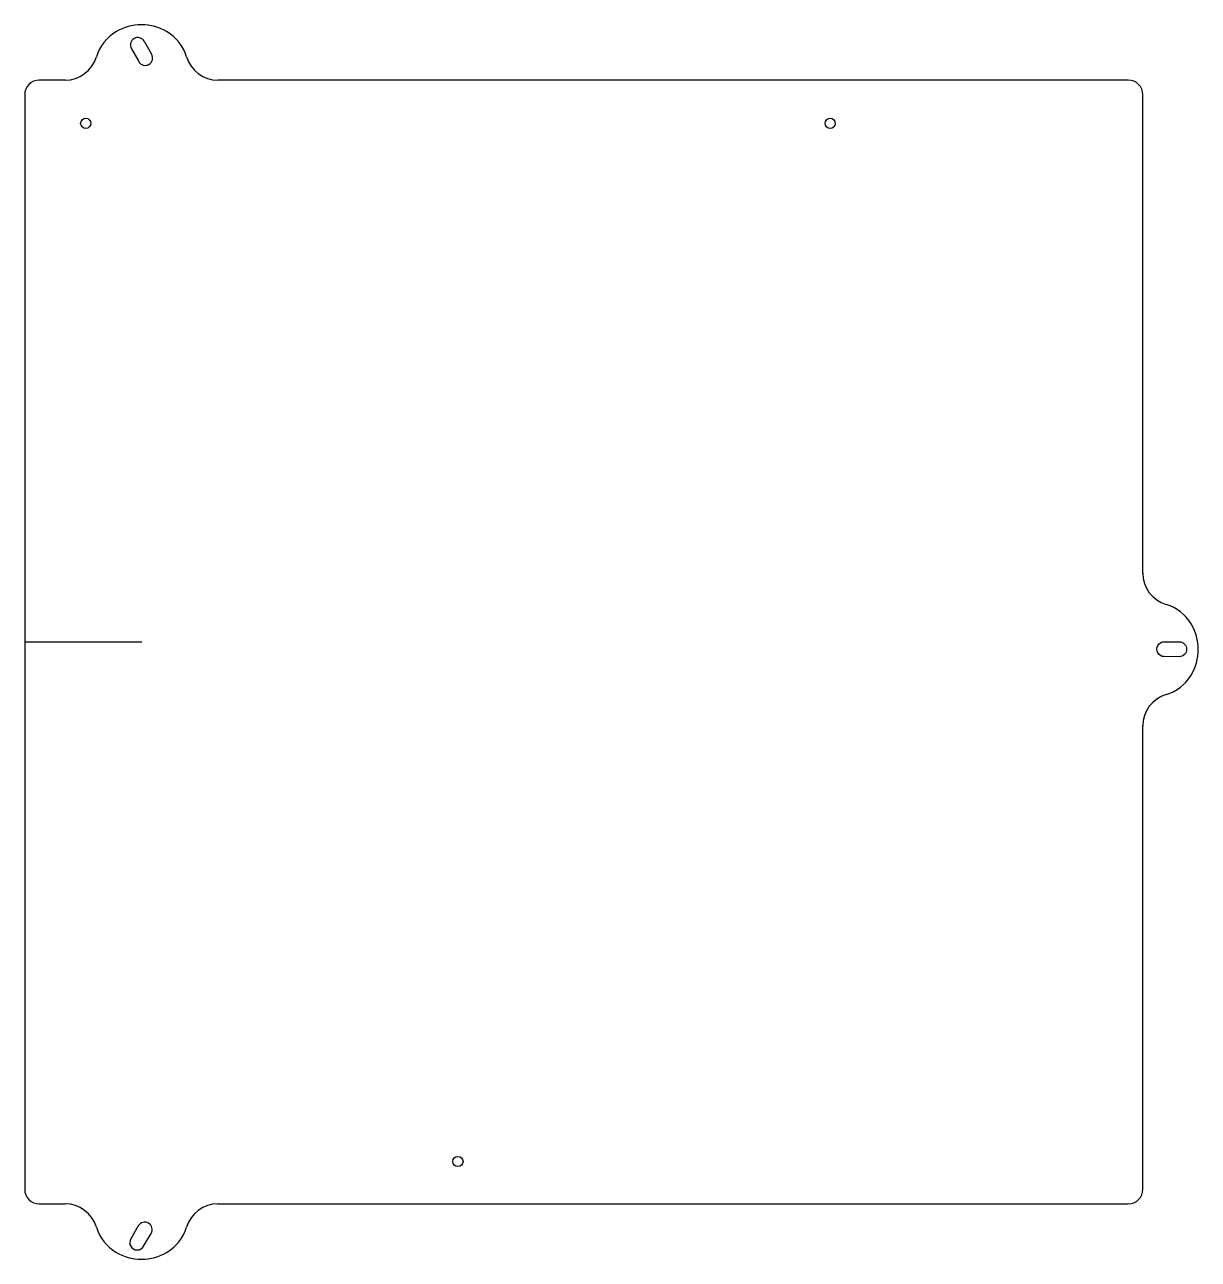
# Model space of a CAD drawing. Header units: millimetres. Extents: x -50 to 352, y -464 to -41.
import ezdxf

# ---------------------------------------------------------------- set-up
doc = ezdxf.new("R2010")
doc.units = ezdxf.units.MM
doc.layers.get('0').update_dxf_attribs({"linetype": 'CONTINUOUS'})

msp = doc.modelspace()

# ---------------------------------------------------------------- linework, layer by layer
for p, q in [((-13.47, -49.22), (-10.94, -53.65)), ((-9.03, -46.69), (-6.51, -51.12)), ((-36.18, -60), (-45, -60)), ((328, -60), (16.18, -60)), ((-50, -65), (-50, -440)), ((333, -228.98), (333, -65)), ((-50, -252.5), (-9.92, -252.5)), ((333, -440), (333, -281.16)), ((-45, -445), (-36.18, -445)), ((16.18, -445), (328, -445))]:
    msp.add_line(p, q)
for points in [[(345.46, -252.44, -1), (345.44, -257.54), (340.34, -257.51, -1), (340.36, -252.41)], [(-11.09, -452.55), (-13.67, -456.95, 1), (-9.27, -459.53), (-6.69, -455.13, 1)]]:
    msp.add_lwpolyline(points, format="xyb", close=True)
for centre in [(-29.1, -74.8), (225.9, -74.8), (98.4, -430.5)]:
    msp.add_circle(centre, 1.75)
for centre, radius, start, end in [((-10, -58), 17, 58.7893, 121.2107), ((-11.04, -56.29), 15, 121.2107, 163.3086), ((-11.25, -47.96), 2.55, 29.6662, 209.6662), ((-8.96, -56.29), 15, 16.6914, 58.7893), ((-36.18, -48.75), 11.25, 270, 343.3086), ((-8.73, -52.39), 2.55, -150.3338, 29.6662), ((16.18, -48.75), 11.25, 196.6914, 270), ((-45, -65), 5, 90, 180), ((328, -65), 5, 0, 90), ((344.25, -228.89), 11.25, 180, 253.3086), ((336.71, -254.03), 15, 31.2107, 73.3086), ((335, -255.07), 17, -31.2107, 31.2107), ((336.71, -256.11), 15, 286.6914, 328.7893), ((344.25, -281.25), 11.25, 106.6914, 180), ((-45, -440), 5, 180, 270), ((328, -440), 5, -90, 0), ((-36.18, -456.25), 11.25, 16.6914, 90), ((16.18, -456.25), 11.25, 90, 163.3086), ((-11.04, -448.71), 15, 196.6914, 238.7893), ((-8.96, -448.71), 15, 301.2107, 343.3086), ((-10, -447), 17, 238.7893, 301.2107)]:
    msp.add_arc(centre, radius, start, end)

doc.saveas('drawing.dxf')
